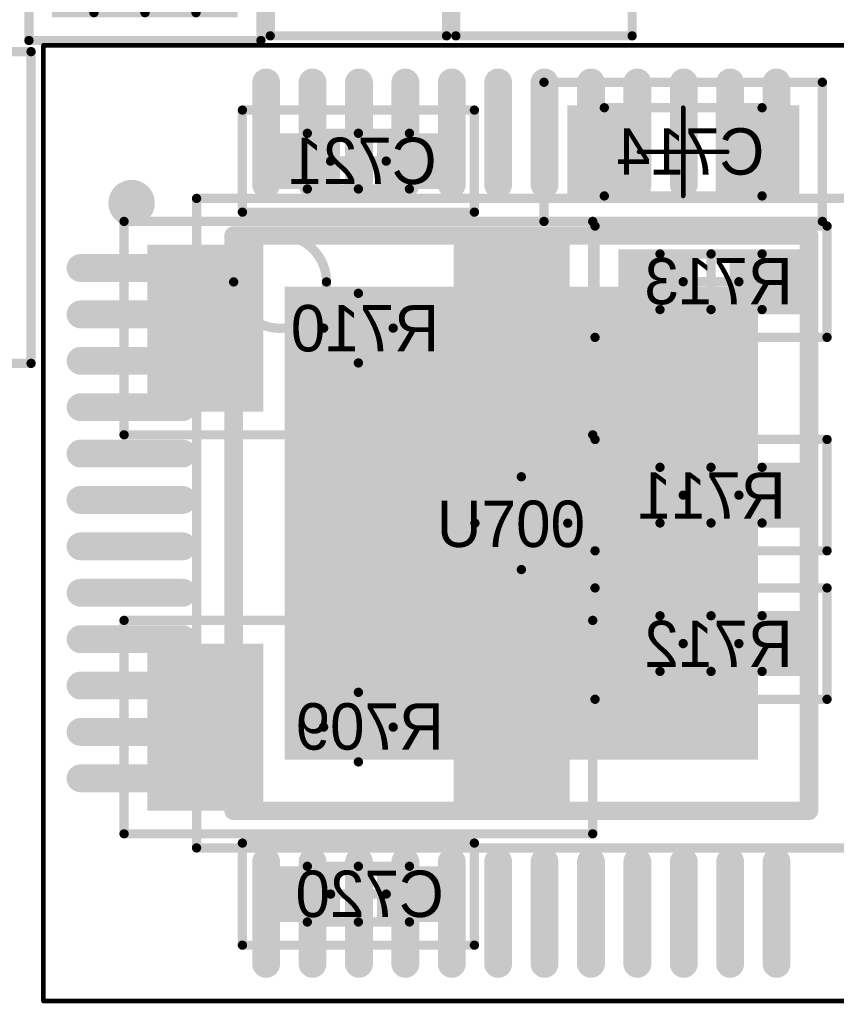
# Model space of a CAD drawing. Header units: millimetres. Extents: x 33.3 to 111.9, y 29.8 to 74.8.
# Drawn here: x 83.16 to 91.96, y 53.32 to 63.93 of the extents above; entities that cross this region are included whole.
import ezdxf

# ---------------------------------------------------------------- set-up
doc = ezdxf.new("R2010")
doc.units = ezdxf.units.MM
for name, color, linetype in [('BottomLayer', 5, 'Continuous'), ('BottomOverlay', 54, 'Continuous'), ('BottomPaste', 16, 'Continuous'), ('Mechanical13', 56, 'Continuous'), ('Mechanical14', 56, 'Continuous'), ('Mechanical15', 56, 'Continuous'), ('Mechanical16', 56, 'Continuous'), ('Mechanical17', 56, 'Continuous'), ('TopLayer', 1, 'Continuous'), ('TopOverlay', 2, 'Continuous'), ('TopPaste', 8, 'Continuous')]:
    doc.layers.add(name, color=color, linetype=linetype)

# ---------------------------------------------------------------- blocks, each defined once
blk = doc.blocks.new('2520_1')
at = {"layer": 'Mechanical13', "const_width": 0.1}
for points in [[(-1.3, -1.05), (-1.3, 1.05)], [(1.3, 1.05), (-1.3, 1.05)], [(1.3, -1.05), (1.3, 1.05)], [(1.3, -1.05), (-1.3, -1.05)]]:
    blk.add_lwpolyline(points, dxfattribs=at)
at = {"layer": 'Mechanical13'}
for points, const_width in [([(-1.325, 1.05, 1), (-1.275, 1.05, 1)], 0.05), ([(-1.325, 1.05, 1), (-1.275, 1.05, 1)], 0.05), ([(1.275, 1.05, 1), (1.325, 1.05, 1)], 0.05), ([(1.275, 1.05, 1), (1.325, 1.05, 1)], 0.05), ([(-0.9, -0.7, 1), (-1, -0.7, 1)], 0.3), ([(-1.075, -0.7, 1), (-0.925, -0.7, 1)], 0.15), ([(-0.975, -0.7, 1), (-0.825, -0.7, 1)], 0.15), ([(-1.325, -1.05, 1), (-1.275, -1.05, 1)], 0.05), ([(-1.325, -1.05, 1), (-1.275, -1.05, 1)], 0.05), ([(1.275, -1.05, 1), (1.325, -1.05, 1)], 0.05), ([(1.275, -1.05, 1), (1.325, -1.05, 1)], 0.05)]:
    blk.add_lwpolyline(points, format="xyb", close=True, dxfattribs=dict(at, const_width=const_width))
at = {"layer": 'Mechanical15', "const_width": 0.1}
for points in [[(1.68, 1.473), (-1.68, 1.473)], [(-1.68, -1.473), (-1.68, 1.473)], [(1.68, -1.473), (1.68, 1.473)], [(1.68, -1.473), (-1.68, -1.473)]]:
    blk.add_lwpolyline(points, dxfattribs=at)
at = {"layer": 'Mechanical15', "const_width": 0.05}
for points in [[(-1.705, 1.473, 1), (-1.655, 1.473, 1)], [(-1.705, 1.473, 1), (-1.655, 1.473, 1)], [(1.655, 1.473, 1), (1.705, 1.473, 1)], [(1.655, 1.473, 1), (1.705, 1.473, 1)], [(-1.705, -1.473, 1), (-1.655, -1.473, 1)], [(-1.705, -1.473, 1), (-1.655, -1.473, 1)], [(1.655, -1.473, 1), (1.705, -1.473, 1)], [(1.655, -1.473, 1), (1.705, -1.473, 1)]]:
    blk.add_lwpolyline(points, format="xyb", close=True, dxfattribs=at)
at = {"layer": 'Mechanical17', "const_width": 0.1}
for points in [[(0, -0.5), (0, 0.5)], [(0.5, 0), (-0.5, 0)]]:
    blk.add_lwpolyline(points, dxfattribs=at)
at = {"layer": 'Mechanical17', "const_width": 0.05}
for points in [[(-0.025, 0.5, 1), (0.025, 0.5, 1)], [(-0.525, 0, 1), (-0.475, 0, 1)], [(0.475, 0, 1), (0.525, 0, 1)], [(-0.025, -0.5, 1), (0.025, -0.5, 1)]]:
    blk.add_lwpolyline(points, format="xyb", close=True, dxfattribs=at)
at = {"layer": 'TopLayer'}
for points in [[(-1.425, 0.325), (-0.425, 0.325), (-1.425, 1.225), (-0.425, 1.225)], [(0.425, 0.325), (1.425, 0.325), (0.425, 1.225), (1.425, 1.225)], [(-1.425, -1.225), (-0.425, -1.225), (-1.425, -0.325), (-0.425, -0.325)], [(0.425, -1.225), (1.425, -1.225), (0.425, -0.325), (1.425, -0.325)]]:
    blk.add_solid(points, dxfattribs=at)
at = {"layer": 'TopOverlay', "const_width": 0.1}
for points in [[(-1.15, -1.05), (-1.15, -0.3)], [(-0.75, -0.3), (-1.15, -0.3)], [(-0.4, -0.625), (-0.75, -0.3)], [(-0.4, -1.05), (-0.4, -0.625)], [(-0.4, -1.05), (-1.15, -1.05)]]:
    blk.add_lwpolyline(points, dxfattribs=at)
at = {"layer": 'TopOverlay'}
for points, const_width in [([(-1.175, -0.3, 1), (-1.125, -0.3, 1)], 0.05), ([(-1.175, -0.3, 1), (-1.125, -0.3, 1)], 0.05), ([(-0.775, -0.3, 1), (-0.725, -0.3, 1)], 0.05), ([(-0.775, -0.3, 1), (-0.725, -0.3, 1)], 0.05), ([(-0.425, -0.625, 1), (-0.375, -0.625, 1)], 0.05), ([(-0.425, -0.625, 1), (-0.375, -0.625, 1)], 0.05), ([(-1.32, -1.22, 1), (-1.52, -1.22, 1)], 0.2), ([(-1.175, -1.05, 1), (-1.125, -1.05, 1)], 0.05), ([(-1.175, -1.05, 1), (-1.125, -1.05, 1)], 0.05), ([(-0.425, -1.05, 1), (-0.375, -1.05, 1)], 0.05), ([(-0.425, -1.05, 1), (-0.375, -1.05, 1)], 0.05), ([(-1.57, -1.22, 1), (-1.47, -1.22, 1)], 0.1), ([(-1.37, -1.22, 1), (-1.27, -1.22, 1)], 0.1)]:
    blk.add_lwpolyline(points, format="xyb", close=True, dxfattribs=dict(at, const_width=const_width))
at = {"layer": 'TopPaste'}
for points in [[(-1.425, 0.325), (-0.425, 0.325), (-1.425, 1.225), (-0.425, 1.225)], [(0.425, 0.325), (1.425, 0.325), (0.425, 1.225), (1.425, 1.225)], [(-1.425, -1.225), (-0.425, -1.225), (-1.425, -0.325), (-0.425, -0.325)], [(0.425, -1.225), (1.425, -1.225), (0.425, -0.325), (1.425, -0.325)]]:
    blk.add_solid(points, dxfattribs=at)
blk = doc.blocks.new('TSQFP50P900X900X120_HS_49N_8')
at = {"layer": 'Mechanical13', "const_width": 0.1}
for points in [[(-3.5, 3.5), (3.5, 3.5)], [(-3.5, -3.5), (-3.5, 3.5)], [(-3.5, -3.5), (3.5, -3.5)]]:
    blk.add_lwpolyline(points, dxfattribs=at)
at = {"layer": 'Mechanical13'}
for points, const_width in [([(-3.525, 3.5, 1), (-3.475, 3.5, 1)], 0.05), ([(-3.525, 3.5, 1), (-3.475, 3.5, 1)], 0.05), ([(-2.1, 2.6, 1), (-3.1, 2.6, 1)], 0.1), ([(-3.125, 2.6, 1), (-3.075, 2.6, 1)], 0.05), ([(-2.125, 2.6, 1), (-2.075, 2.6, 1)], 0.05), ([(-3.525, -3.5, 1), (-3.475, -3.5, 1)], 0.05), ([(-3.525, -3.5, 1), (-3.475, -3.5, 1)], 0.05)]:
    blk.add_lwpolyline(points, format="xyb", close=True, dxfattribs=dict(at, const_width=const_width))
at = {"layer": 'Mechanical15'}
for points, const_width in [([(-5.15, 5.15), (5.15, 5.15)], 0.05), ([(-5.15, -5.15), (-5.15, 5.15)], 0.05), ([(0, -0.5), (0, 0.5)], 0.1), ([(-0.5, 0), (0.5, 0)], 0.1), ([(-5.15, -5.15), (5.15, -5.15)], 0.05)]:
    blk.add_lwpolyline(points, dxfattribs=dict(at, const_width=const_width))
for points, const_width in [([(-5.162, 5.15, 1), (-5.138, 5.15, 1)], 0.025), ([(-5.162, 5.15, 1), (-5.138, 5.15, 1)], 0.025), ([(-0.025, 0.5, 1), (0.025, 0.5, 1)], 0.05), ([(-0.525, 0, 1), (-0.475, 0, 1)], 0.05), ([(0.475, 0, 1), (0.525, 0, 1)], 0.05), ([(-0.025, -0.5, 1), (0.025, -0.5, 1)], 0.05), ([(-5.162, -5.15, 1), (-5.138, -5.15, 1)], 0.025), ([(-5.162, -5.15, 1), (-5.138, -5.15, 1)], 0.025)]:
    blk.add_lwpolyline(points, format="xyb", close=True, dxfattribs=dict(at, const_width=const_width))
at = {"layer": 'TopLayer', "const_width": 0.3}
for points in [[(-2.75, 4.75), (-2.75, 3.65)], [(-2.25, 4.75), (-2.25, 3.65)], [(-1.75, 4.75), (-1.75, 3.65)], [(-1.25, 4.75), (-1.25, 3.65)], [(-0.75, 4.75), (-0.75, 3.65)], [(-0.25, 4.75), (-0.25, 3.65)], [(0.25, 4.75), (0.25, 3.65)], [(0.75, 4.75), (0.75, 3.65)], [(1.25, 4.75), (1.25, 3.65)], [(1.75, 4.75), (1.75, 3.65)], [(2.25, 4.75), (2.25, 3.65)], [(2.75, 4.75), (2.75, 3.65)], [(-4.75, 2.75), (-3.65, 2.75)], [(-4.75, 2.25), (-3.65, 2.25)], [(-4.75, 1.75), (-3.65, 1.75)], [(-4.75, 1.25), (-3.65, 1.25)], [(-4.75, 0.75), (-3.65, 0.75)], [(-4.75, 0.25), (-3.65, 0.25)], [(-4.75, -0.25), (-3.65, -0.25)], [(-4.75, -0.75), (-3.65, -0.75)], [(-4.75, -1.25), (-3.65, -1.25)], [(-4.75, -1.75), (-3.65, -1.75)], [(-4.75, -2.25), (-3.65, -2.25)], [(-4.75, -2.75), (-3.65, -2.75)], [(-2.75, -3.65), (-2.75, -4.75)], [(-2.25, -3.65), (-2.25, -4.75)], [(-1.75, -3.65), (-1.75, -4.75)], [(-1.25, -3.65), (-1.25, -4.75)], [(-0.75, -3.65), (-0.75, -4.75)], [(-0.25, -3.65), (-0.25, -4.75)], [(0.25, -3.65), (0.25, -4.75)], [(0.75, -3.65), (0.75, -4.75)], [(1.25, -3.65), (1.25, -4.75)], [(1.75, -3.65), (1.75, -4.75)], [(2.25, -3.65), (2.25, -4.75)], [(2.75, -3.65), (2.75, -4.75)]]:
    blk.add_lwpolyline(points, dxfattribs=at)
at = {"layer": 'TopLayer', "const_width": 0.15}
for points in [[(-2.825, 4.75, 1), (-2.675, 4.75, 1)], [(-2.325, 4.75, 1), (-2.175, 4.75, 1)], [(-1.825, 4.75, 1), (-1.675, 4.75, 1)], [(-1.325, 4.75, 1), (-1.175, 4.75, 1)], [(-0.825, 4.75, 1), (-0.675, 4.75, 1)], [(-0.325, 4.75, 1), (-0.175, 4.75, 1)], [(0.175, 4.75, 1), (0.325, 4.75, 1)], [(0.675, 4.75, 1), (0.825, 4.75, 1)], [(1.175, 4.75, 1), (1.325, 4.75, 1)], [(1.675, 4.75, 1), (1.825, 4.75, 1)], [(2.175, 4.75, 1), (2.325, 4.75, 1)], [(2.675, 4.75, 1), (2.825, 4.75, 1)], [(-2.825, 3.65, 1), (-2.675, 3.65, 1)], [(-2.325, 3.65, 1), (-2.175, 3.65, 1)], [(-1.825, 3.65, 1), (-1.675, 3.65, 1)], [(-1.325, 3.65, 1), (-1.175, 3.65, 1)], [(-0.825, 3.65, 1), (-0.675, 3.65, 1)], [(-0.325, 3.65, 1), (-0.175, 3.65, 1)], [(0.175, 3.65, 1), (0.325, 3.65, 1)], [(0.675, 3.65, 1), (0.825, 3.65, 1)], [(1.175, 3.65, 1), (1.325, 3.65, 1)], [(1.675, 3.65, 1), (1.825, 3.65, 1)], [(2.175, 3.65, 1), (2.325, 3.65, 1)], [(2.675, 3.65, 1), (2.825, 3.65, 1)], [(-4.825, 2.75, 1), (-4.675, 2.75, 1)], [(-3.725, 2.75, 1), (-3.575, 2.75, 1)], [(-4.825, 2.25, 1), (-4.675, 2.25, 1)], [(-3.725, 2.25, 1), (-3.575, 2.25, 1)], [(-4.825, 1.75, 1), (-4.675, 1.75, 1)], [(-3.725, 1.75, 1), (-3.575, 1.75, 1)], [(-4.825, 1.25, 1), (-4.675, 1.25, 1)], [(-3.725, 1.25, 1), (-3.575, 1.25, 1)], [(-4.825, 0.75, 1), (-4.675, 0.75, 1)], [(-3.725, 0.75, 1), (-3.575, 0.75, 1)], [(-4.825, 0.25, 1), (-4.675, 0.25, 1)], [(-3.725, 0.25, 1), (-3.575, 0.25, 1)], [(-4.825, -0.25, 1), (-4.675, -0.25, 1)], [(-3.725, -0.25, 1), (-3.575, -0.25, 1)], [(-4.825, -0.75, 1), (-4.675, -0.75, 1)], [(-3.725, -0.75, 1), (-3.575, -0.75, 1)], [(-4.825, -1.25, 1), (-4.675, -1.25, 1)], [(-3.725, -1.25, 1), (-3.575, -1.25, 1)], [(-4.825, -1.75, 1), (-4.675, -1.75, 1)], [(-3.725, -1.75, 1), (-3.575, -1.75, 1)], [(-4.825, -2.25, 1), (-4.675, -2.25, 1)], [(-3.725, -2.25, 1), (-3.575, -2.25, 1)], [(-4.825, -2.75, 1), (-4.675, -2.75, 1)], [(-3.725, -2.75, 1), (-3.575, -2.75, 1)], [(-2.825, -3.65, 1), (-2.675, -3.65, 1)], [(-2.325, -3.65, 1), (-2.175, -3.65, 1)], [(-1.825, -3.65, 1), (-1.675, -3.65, 1)], [(-1.325, -3.65, 1), (-1.175, -3.65, 1)], [(-0.825, -3.65, 1), (-0.675, -3.65, 1)], [(-0.325, -3.65, 1), (-0.175, -3.65, 1)], [(0.175, -3.65, 1), (0.325, -3.65, 1)], [(0.675, -3.65, 1), (0.825, -3.65, 1)], [(1.175, -3.65, 1), (1.325, -3.65, 1)], [(1.675, -3.65, 1), (1.825, -3.65, 1)], [(2.175, -3.65, 1), (2.325, -3.65, 1)], [(2.675, -3.65, 1), (2.825, -3.65, 1)], [(-2.825, -4.75, 1), (-2.675, -4.75, 1)], [(-2.325, -4.75, 1), (-2.175, -4.75, 1)], [(-1.825, -4.75, 1), (-1.675, -4.75, 1)], [(-1.325, -4.75, 1), (-1.175, -4.75, 1)], [(-0.825, -4.75, 1), (-0.675, -4.75, 1)], [(-0.325, -4.75, 1), (-0.175, -4.75, 1)], [(0.175, -4.75, 1), (0.325, -4.75, 1)], [(0.675, -4.75, 1), (0.825, -4.75, 1)], [(1.175, -4.75, 1), (1.325, -4.75, 1)], [(1.675, -4.75, 1), (1.825, -4.75, 1)], [(2.175, -4.75, 1), (2.325, -4.75, 1)], [(2.675, -4.75, 1), (2.825, -4.75, 1)]]:
    blk.add_lwpolyline(points, format="xyb", close=True, dxfattribs=at)
at = {"layer": 'TopLayer'}
blk.add_solid([(-2.55, -2.55), (2.55, -2.55), (-2.55, 2.55), (2.55, 2.55)], dxfattribs=at)
at = {"layer": 'TopOverlay'}
for points, const_width in [([(-4.075, 3.45, 1), (-4.325, 3.45, 1)], 0.25), ([(-4.387, 3.45, 1), (-4.263, 3.45, 1)], 0.125), ([(-4.137, 3.45, 1), (-4.012, 3.45, 1)], 0.125), ([(-3.15, 3.1, 1), (-3.05, 3.1, 1)], 0.1), ([(-3.15, 3.1, 1), (-3.05, 3.1, 1)], 0.1), ([(3.05, 3.1, 1), (3.15, 3.1, 1)], 0.1), ([(3.05, 3.1, 1), (3.15, 3.1, 1)], 0.1), ([(-3.15, -3.1, 1), (-3.05, -3.1, 1)], 0.1), ([(-3.15, -3.1, 1), (-3.05, -3.1, 1)], 0.1), ([(3.05, -3.1, 1), (3.15, -3.1, 1)], 0.1), ([(3.05, -3.1, 1), (3.15, -3.1, 1)], 0.1)]:
    blk.add_lwpolyline(points, format="xyb", close=True, dxfattribs=dict(at, const_width=const_width))
at = {"layer": 'TopOverlay', "const_width": 0.2}
for points in [[(-3.1, 3.1), (3.1, 3.1)], [(-3.1, -3.1), (-3.1, 3.1)], [(3.1, -3.1), (3.1, 3.1)], [(-3.1, -3.1), (3.1, -3.1)]]:
    blk.add_lwpolyline(points, dxfattribs=at)
at = {"layer": 'TopPaste', "const_width": 0.3}
for points in [[(-2.75, 4.75), (-2.75, 3.65)], [(-2.25, 4.75), (-2.25, 3.65)], [(-1.75, 4.75), (-1.75, 3.65)], [(-1.25, 4.75), (-1.25, 3.65)], [(-0.75, 4.75), (-0.75, 3.65)], [(-0.25, 4.75), (-0.25, 3.65)], [(0.25, 4.75), (0.25, 3.65)], [(0.75, 4.75), (0.75, 3.65)], [(1.25, 4.75), (1.25, 3.65)], [(1.75, 4.75), (1.75, 3.65)], [(2.25, 4.75), (2.25, 3.65)], [(2.75, 4.75), (2.75, 3.65)], [(-4.75, 2.75), (-3.65, 2.75)], [(-4.75, 2.25), (-3.65, 2.25)], [(-4.75, 1.75), (-3.65, 1.75)], [(-4.75, 1.25), (-3.65, 1.25)], [(-4.75, 0.75), (-3.65, 0.75)], [(-4.75, 0.25), (-3.65, 0.25)], [(-4.75, -0.25), (-3.65, -0.25)], [(-4.75, -0.75), (-3.65, -0.75)], [(-4.75, -1.25), (-3.65, -1.25)], [(-4.75, -1.75), (-3.65, -1.75)], [(-4.75, -2.25), (-3.65, -2.25)], [(-4.75, -2.75), (-3.65, -2.75)], [(-2.75, -3.65), (-2.75, -4.75)], [(-2.25, -3.65), (-2.25, -4.75)], [(-1.75, -3.65), (-1.75, -4.75)], [(-1.25, -3.65), (-1.25, -4.75)], [(-0.75, -3.65), (-0.75, -4.75)], [(-0.25, -3.65), (-0.25, -4.75)], [(0.25, -3.65), (0.25, -4.75)], [(0.75, -3.65), (0.75, -4.75)], [(1.25, -3.65), (1.25, -4.75)], [(1.75, -3.65), (1.75, -4.75)], [(2.25, -3.65), (2.25, -4.75)], [(2.75, -3.65), (2.75, -4.75)]]:
    blk.add_lwpolyline(points, dxfattribs=at)
at = {"layer": 'TopPaste', "const_width": 0.15}
for points in [[(-2.825, 4.75, 1), (-2.675, 4.75, 1)], [(-2.325, 4.75, 1), (-2.175, 4.75, 1)], [(-1.825, 4.75, 1), (-1.675, 4.75, 1)], [(-1.325, 4.75, 1), (-1.175, 4.75, 1)], [(-0.825, 4.75, 1), (-0.675, 4.75, 1)], [(-0.325, 4.75, 1), (-0.175, 4.75, 1)], [(0.175, 4.75, 1), (0.325, 4.75, 1)], [(0.675, 4.75, 1), (0.825, 4.75, 1)], [(1.175, 4.75, 1), (1.325, 4.75, 1)], [(1.675, 4.75, 1), (1.825, 4.75, 1)], [(2.175, 4.75, 1), (2.325, 4.75, 1)], [(2.675, 4.75, 1), (2.825, 4.75, 1)], [(-2.825, 3.65, 1), (-2.675, 3.65, 1)], [(-2.325, 3.65, 1), (-2.175, 3.65, 1)], [(-1.825, 3.65, 1), (-1.675, 3.65, 1)], [(-1.325, 3.65, 1), (-1.175, 3.65, 1)], [(-0.825, 3.65, 1), (-0.675, 3.65, 1)], [(-0.325, 3.65, 1), (-0.175, 3.65, 1)], [(0.175, 3.65, 1), (0.325, 3.65, 1)], [(0.675, 3.65, 1), (0.825, 3.65, 1)], [(1.175, 3.65, 1), (1.325, 3.65, 1)], [(1.675, 3.65, 1), (1.825, 3.65, 1)], [(2.175, 3.65, 1), (2.325, 3.65, 1)], [(2.675, 3.65, 1), (2.825, 3.65, 1)], [(-4.825, 2.75, 1), (-4.675, 2.75, 1)], [(-3.725, 2.75, 1), (-3.575, 2.75, 1)], [(-4.825, 2.25, 1), (-4.675, 2.25, 1)], [(-3.725, 2.25, 1), (-3.575, 2.25, 1)], [(-4.825, 1.75, 1), (-4.675, 1.75, 1)], [(-3.725, 1.75, 1), (-3.575, 1.75, 1)], [(-4.825, 1.25, 1), (-4.675, 1.25, 1)], [(-3.725, 1.25, 1), (-3.575, 1.25, 1)], [(-4.825, 0.75, 1), (-4.675, 0.75, 1)], [(-3.725, 0.75, 1), (-3.575, 0.75, 1)], [(-4.825, 0.25, 1), (-4.675, 0.25, 1)], [(-3.725, 0.25, 1), (-3.575, 0.25, 1)], [(-4.825, -0.25, 1), (-4.675, -0.25, 1)], [(-3.725, -0.25, 1), (-3.575, -0.25, 1)], [(-4.825, -0.75, 1), (-4.675, -0.75, 1)], [(-3.725, -0.75, 1), (-3.575, -0.75, 1)], [(-4.825, -1.25, 1), (-4.675, -1.25, 1)], [(-3.725, -1.25, 1), (-3.575, -1.25, 1)], [(-4.825, -1.75, 1), (-4.675, -1.75, 1)], [(-3.725, -1.75, 1), (-3.575, -1.75, 1)], [(-4.825, -2.25, 1), (-4.675, -2.25, 1)], [(-3.725, -2.25, 1), (-3.575, -2.25, 1)], [(-4.825, -2.75, 1), (-4.675, -2.75, 1)], [(-3.725, -2.75, 1), (-3.575, -2.75, 1)], [(-2.825, -3.65, 1), (-2.675, -3.65, 1)], [(-2.325, -3.65, 1), (-2.175, -3.65, 1)], [(-1.825, -3.65, 1), (-1.675, -3.65, 1)], [(-1.325, -3.65, 1), (-1.175, -3.65, 1)], [(-0.825, -3.65, 1), (-0.675, -3.65, 1)], [(-0.325, -3.65, 1), (-0.175, -3.65, 1)], [(0.175, -3.65, 1), (0.325, -3.65, 1)], [(0.675, -3.65, 1), (0.825, -3.65, 1)], [(1.175, -3.65, 1), (1.325, -3.65, 1)], [(1.675, -3.65, 1), (1.825, -3.65, 1)], [(2.175, -3.65, 1), (2.325, -3.65, 1)], [(2.675, -3.65, 1), (2.825, -3.65, 1)], [(-2.825, -4.75, 1), (-2.675, -4.75, 1)], [(-2.325, -4.75, 1), (-2.175, -4.75, 1)], [(-1.825, -4.75, 1), (-1.675, -4.75, 1)], [(-1.325, -4.75, 1), (-1.175, -4.75, 1)], [(-0.825, -4.75, 1), (-0.675, -4.75, 1)], [(-0.325, -4.75, 1), (-0.175, -4.75, 1)], [(0.175, -4.75, 1), (0.325, -4.75, 1)], [(0.675, -4.75, 1), (0.825, -4.75, 1)], [(1.175, -4.75, 1), (1.325, -4.75, 1)], [(1.675, -4.75, 1), (1.825, -4.75, 1)], [(2.175, -4.75, 1), (2.325, -4.75, 1)], [(2.675, -4.75, 1), (2.825, -4.75, 1)]]:
    blk.add_lwpolyline(points, format="xyb", close=True, dxfattribs=at)
at = {"layer": 'TopPaste'}
blk.add_solid([(-2.55, -2.55), (2.55, -2.55), (-2.55, 2.55), (2.55, 2.55)], dxfattribs=at)
blk = doc.blocks.new('RESC0402_1005__N_B_53')
at = {"layer": 'BottomLayer'}
for points in [[(-1, 0.35), (-1, -0.35), (-0.2, 0.35), (-0.2, -0.35)], [(0.2, 0.35), (0.2, -0.35), (1, 0.35), (1, -0.35)]]:
    blk.add_solid(points, dxfattribs=at)
at = {"layer": 'BottomPaste'}
for points in [[(-1, 0.35), (-1, -0.35), (-0.2, 0.35), (-0.2, -0.35)], [(0.2, 0.35), (0.2, -0.35), (1, 0.35), (1, -0.35)]]:
    blk.add_solid(points, dxfattribs=at)
at = {"layer": 'Mechanical14', "const_width": 0.1}
for points in [[(-0.55, 0.3), (0.55, 0.3)], [(-0.55, -0.3), (-0.55, 0.3)], [(0.55, -0.3), (0.55, 0.3)], [(-0.55, -0.3), (0.55, -0.3)]]:
    blk.add_lwpolyline(points, dxfattribs=at)
at = {"layer": 'Mechanical14', "const_width": 0.05}
for points in [[(-0.575, 0.3, 1), (-0.525, 0.3, 1)], [(-0.575, 0.3, 1), (-0.525, 0.3, 1)], [(0.525, 0.3, 1), (0.575, 0.3, 1)], [(0.525, 0.3, 1), (0.575, 0.3, 1)], [(-0.575, -0.3, 1), (-0.525, -0.3, 1)], [(-0.575, -0.3, 1), (-0.525, -0.3, 1)], [(0.525, -0.3, 1), (0.575, -0.3, 1)], [(0.525, -0.3, 1), (0.575, -0.3, 1)]]:
    blk.add_lwpolyline(points, format="xyb", close=True, dxfattribs=at)
at = {"layer": 'Mechanical16', "const_width": 0.1}
for points in [[(-1.25, 0.6), (1.25, 0.6)], [(-1.25, -0.6), (-1.25, 0.6)], [(1.25, -0.6), (1.25, 0.6)], [(-1.25, -0.6), (1.25, -0.6)]]:
    blk.add_lwpolyline(points, dxfattribs=at)
at = {"layer": 'Mechanical16', "const_width": 0.05}
for points in [[(-1.275, 0.6, 1), (-1.225, 0.6, 1)], [(-1.275, 0.6, 1), (-1.225, 0.6, 1)], [(1.225, 0.6, 1), (1.275, 0.6, 1)], [(1.225, 0.6, 1), (1.275, 0.6, 1)], [(-1.275, -0.6, 1), (-1.225, -0.6, 1)], [(-1.275, -0.6, 1), (-1.225, -0.6, 1)], [(1.225, -0.6, 1), (1.275, -0.6, 1)], [(1.225, -0.6, 1), (1.275, -0.6, 1)]]:
    blk.add_lwpolyline(points, format="xyb", close=True, dxfattribs=at)
at = {"layer": 'Mechanical17', "const_width": 0.1}
for points in [[(0, -0.3), (0, 0.3)], [(-0.3, 0), (0.3, 0)]]:
    blk.add_lwpolyline(points, dxfattribs=at)
at = {"layer": 'Mechanical17', "const_width": 0.05}
for points in [[(-0.025, 0.3, 1), (0.025, 0.3, 1)], [(-0.325, 0, 1), (-0.275, 0, 1)], [(0.275, 0, 1), (0.325, 0, 1)], [(-0.025, -0.3, 1), (0.025, -0.3, 1)]]:
    blk.add_lwpolyline(points, format="xyb", close=True, dxfattribs=at)
blk = doc.blocks.new('RESC0402_1005__N_B_54')
at = {"layer": 'BottomLayer'}
for points in [[(-1, 0.35), (-1, -0.35), (-0.2, 0.35), (-0.2, -0.35)], [(0.2, 0.35), (0.2, -0.35), (1, 0.35), (1, -0.35)]]:
    blk.add_solid(points, dxfattribs=at)
at = {"layer": 'BottomPaste'}
for points in [[(-1, 0.35), (-1, -0.35), (-0.2, 0.35), (-0.2, -0.35)], [(0.2, 0.35), (0.2, -0.35), (1, 0.35), (1, -0.35)]]:
    blk.add_solid(points, dxfattribs=at)
at = {"layer": 'Mechanical14', "const_width": 0.1}
for points in [[(0.55, 0.3), (-0.55, 0.3)], [(-0.55, 0.3), (-0.55, -0.3)], [(0.55, 0.3), (0.55, -0.3)], [(0.55, -0.3), (-0.55, -0.3)]]:
    blk.add_lwpolyline(points, dxfattribs=at)
at = {"layer": 'Mechanical14', "const_width": 0.05}
for points in [[(-0.575, 0.3, 1), (-0.525, 0.3, 1)], [(-0.575, 0.3, 1), (-0.525, 0.3, 1)], [(0.525, 0.3, 1), (0.575, 0.3, 1)], [(0.525, 0.3, 1), (0.575, 0.3, 1)], [(-0.575, -0.3, 1), (-0.525, -0.3, 1)], [(-0.575, -0.3, 1), (-0.525, -0.3, 1)], [(0.525, -0.3, 1), (0.575, -0.3, 1)], [(0.525, -0.3, 1), (0.575, -0.3, 1)]]:
    blk.add_lwpolyline(points, format="xyb", close=True, dxfattribs=at)
at = {"layer": 'Mechanical16', "const_width": 0.1}
for points in [[(1.25, 0.6), (-1.25, 0.6)], [(-1.25, 0.6), (-1.25, -0.6)], [(1.25, 0.6), (1.25, -0.6)], [(1.25, -0.6), (-1.25, -0.6)]]:
    blk.add_lwpolyline(points, dxfattribs=at)
at = {"layer": 'Mechanical16', "const_width": 0.05}
for points in [[(-1.275, 0.6, 1), (-1.225, 0.6, 1)], [(-1.275, 0.6, 1), (-1.225, 0.6, 1)], [(1.225, 0.6, 1), (1.275, 0.6, 1)], [(1.225, 0.6, 1), (1.275, 0.6, 1)], [(-1.275, -0.6, 1), (-1.225, -0.6, 1)], [(-1.275, -0.6, 1), (-1.225, -0.6, 1)], [(1.225, -0.6, 1), (1.275, -0.6, 1)], [(1.225, -0.6, 1), (1.275, -0.6, 1)]]:
    blk.add_lwpolyline(points, format="xyb", close=True, dxfattribs=at)
at = {"layer": 'Mechanical17', "const_width": 0.1}
for points in [[(0, 0.3), (0, -0.3)], [(0.3, 0), (-0.3, 0)]]:
    blk.add_lwpolyline(points, dxfattribs=at)
at = {"layer": 'Mechanical17', "const_width": 0.05}
for points in [[(-0.025, 0.3, 1), (0.025, 0.3, 1)], [(-0.325, 0, 1), (-0.275, 0, 1)], [(0.275, 0, 1), (0.325, 0, 1)], [(-0.025, -0.3, 1), (0.025, -0.3, 1)]]:
    blk.add_lwpolyline(points, format="xyb", close=True, dxfattribs=at)
blk = doc.blocks.new('RESC0402_1005__N_B_55')
at = {"layer": 'BottomLayer'}
for points in [[(-1, 0.35), (-1, -0.35), (-0.2, 0.35), (-0.2, -0.35)], [(0.2, 0.35), (0.2, -0.35), (1, 0.35), (1, -0.35)]]:
    blk.add_solid(points, dxfattribs=at)
at = {"layer": 'BottomPaste'}
for points in [[(-1, 0.35), (-1, -0.35), (-0.2, 0.35), (-0.2, -0.35)], [(0.2, 0.35), (0.2, -0.35), (1, 0.35), (1, -0.35)]]:
    blk.add_solid(points, dxfattribs=at)
at = {"layer": 'Mechanical14', "const_width": 0.1}
for points in [[(-0.55, 0.3), (0.55, 0.3)], [(-0.55, -0.3), (-0.55, 0.3)], [(0.55, -0.3), (0.55, 0.3)], [(-0.55, -0.3), (0.55, -0.3)]]:
    blk.add_lwpolyline(points, dxfattribs=at)
at = {"layer": 'Mechanical14', "const_width": 0.05}
for points in [[(-0.575, 0.3, 1), (-0.525, 0.3, 1)], [(-0.575, 0.3, 1), (-0.525, 0.3, 1)], [(0.525, 0.3, 1), (0.575, 0.3, 1)], [(0.525, 0.3, 1), (0.575, 0.3, 1)], [(-0.575, -0.3, 1), (-0.525, -0.3, 1)], [(-0.575, -0.3, 1), (-0.525, -0.3, 1)], [(0.525, -0.3, 1), (0.575, -0.3, 1)], [(0.525, -0.3, 1), (0.575, -0.3, 1)]]:
    blk.add_lwpolyline(points, format="xyb", close=True, dxfattribs=at)
at = {"layer": 'Mechanical16', "const_width": 0.1}
for points in [[(-1.25, 0.6), (1.25, 0.6)], [(-1.25, -0.6), (-1.25, 0.6)], [(1.25, -0.6), (1.25, 0.6)], [(-1.25, -0.6), (1.25, -0.6)]]:
    blk.add_lwpolyline(points, dxfattribs=at)
at = {"layer": 'Mechanical16', "const_width": 0.05}
for points in [[(-1.275, 0.6, 1), (-1.225, 0.6, 1)], [(-1.275, 0.6, 1), (-1.225, 0.6, 1)], [(1.225, 0.6, 1), (1.275, 0.6, 1)], [(1.225, 0.6, 1), (1.275, 0.6, 1)], [(-1.275, -0.6, 1), (-1.225, -0.6, 1)], [(-1.275, -0.6, 1), (-1.225, -0.6, 1)], [(1.225, -0.6, 1), (1.275, -0.6, 1)], [(1.225, -0.6, 1), (1.275, -0.6, 1)]]:
    blk.add_lwpolyline(points, format="xyb", close=True, dxfattribs=at)
at = {"layer": 'Mechanical17', "const_width": 0.1}
for points in [[(0, -0.3), (0, 0.3)], [(-0.3, 0), (0.3, 0)]]:
    blk.add_lwpolyline(points, dxfattribs=at)
at = {"layer": 'Mechanical17', "const_width": 0.05}
for points in [[(-0.025, 0.3, 1), (0.025, 0.3, 1)], [(-0.325, 0, 1), (-0.275, 0, 1)], [(0.275, 0, 1), (0.325, 0, 1)], [(-0.025, -0.3, 1), (0.025, -0.3, 1)]]:
    blk.add_lwpolyline(points, format="xyb", close=True, dxfattribs=at)
blk = doc.blocks.new('RESC1206_3216__N_B_56')
at = {"layer": 'BottomLayer'}
for points in [[(-2.275, -0.9), (-1.025, -0.9), (-2.275, 0.9), (-1.025, 0.9)], [(1.025, -0.9), (2.275, -0.9), (1.025, 0.9), (2.275, 0.9)]]:
    blk.add_solid(points, dxfattribs=at)
at = {"layer": 'BottomPaste'}
for points in [[(-2.275, -0.9), (-1.025, -0.9), (-2.275, 0.9), (-1.025, 0.9)], [(1.025, -0.9), (2.275, -0.9), (1.025, 0.9), (2.275, 0.9)]]:
    blk.add_solid(points, dxfattribs=at)
at = {"layer": 'Mechanical16', "const_width": 0.1}
for points in [[(-2.525, -1.15), (-2.525, 1.15)], [(-2.525, 1.15), (2.525, 1.15)], [(2.525, -1.15), (2.525, 1.15)], [(-2.525, -1.15), (2.525, -1.15)]]:
    blk.add_lwpolyline(points, dxfattribs=at)
at = {"layer": 'Mechanical16', "const_width": 0.05}
for points in [[(-2.55, 1.15, 1), (-2.5, 1.15, 1)], [(-2.55, 1.15, 1), (-2.5, 1.15, 1)], [(2.5, 1.15, 1), (2.55, 1.15, 1)], [(2.5, 1.15, 1), (2.55, 1.15, 1)], [(-2.55, -1.15, 1), (-2.5, -1.15, 1)], [(-2.55, -1.15, 1), (-2.5, -1.15, 1)], [(2.5, -1.15, 1), (2.55, -1.15, 1)], [(2.5, -1.15, 1), (2.55, -1.15, 1)]]:
    blk.add_lwpolyline(points, format="xyb", close=True, dxfattribs=at)
at = {"layer": 'Mechanical17', "const_width": 0.1}
for points in [[(0, -0.375), (0, 0.375)], [(-0.375, 0), (0.375, 0)]]:
    blk.add_lwpolyline(points, dxfattribs=at)
at = {"layer": 'Mechanical17', "const_width": 0.05}
for points in [[(-0.025, 0.375, 1), (0.025, 0.375, 1)], [(-0.4, 0, 1), (-0.35, 0, 1)], [(0.35, 0, 1), (0.4, 0, 1)], [(-0.025, -0.375, 1), (0.025, -0.375, 1)]]:
    blk.add_lwpolyline(points, format="xyb", close=True, dxfattribs=at)
blk = doc.blocks.new('RESC1206_3216__N_B_57')
at = {"layer": 'BottomLayer'}
for points in [[(-2.275, -0.9), (-1.025, -0.9), (-2.275, 0.9), (-1.025, 0.9)], [(1.025, -0.9), (2.275, -0.9), (1.025, 0.9), (2.275, 0.9)]]:
    blk.add_solid(points, dxfattribs=at)
at = {"layer": 'BottomPaste'}
for points in [[(-2.275, -0.9), (-1.025, -0.9), (-2.275, 0.9), (-1.025, 0.9)], [(1.025, -0.9), (2.275, -0.9), (1.025, 0.9), (2.275, 0.9)]]:
    blk.add_solid(points, dxfattribs=at)
at = {"layer": 'Mechanical16', "const_width": 0.1}
for points in [[(-2.525, -1.15), (-2.525, 1.15)], [(-2.525, 1.15), (2.525, 1.15)], [(2.525, -1.15), (2.525, 1.15)], [(-2.525, -1.15), (2.525, -1.15)]]:
    blk.add_lwpolyline(points, dxfattribs=at)
at = {"layer": 'Mechanical16', "const_width": 0.05}
for points in [[(-2.55, 1.15, 1), (-2.5, 1.15, 1)], [(-2.55, 1.15, 1), (-2.5, 1.15, 1)], [(2.5, 1.15, 1), (2.55, 1.15, 1)], [(2.5, 1.15, 1), (2.55, 1.15, 1)], [(-2.55, -1.15, 1), (-2.5, -1.15, 1)], [(-2.55, -1.15, 1), (-2.5, -1.15, 1)], [(2.5, -1.15, 1), (2.55, -1.15, 1)], [(2.5, -1.15, 1), (2.55, -1.15, 1)]]:
    blk.add_lwpolyline(points, format="xyb", close=True, dxfattribs=at)
at = {"layer": 'Mechanical17', "const_width": 0.1}
for points in [[(0, -0.375), (0, 0.375)], [(-0.375, 0), (0.375, 0)]]:
    blk.add_lwpolyline(points, dxfattribs=at)
at = {"layer": 'Mechanical17', "const_width": 0.05}
for points in [[(-0.025, 0.375, 1), (0.025, 0.375, 1)], [(-0.4, 0, 1), (-0.35, 0, 1)], [(0.35, 0, 1), (0.4, 0, 1)], [(-0.025, -0.375, 1), (0.025, -0.375, 1)]]:
    blk.add_lwpolyline(points, format="xyb", close=True, dxfattribs=at)
blk = doc.blocks.new('RESC0402_1005__N_61')
at = {"layer": 'Mechanical13', "const_width": 0.1}
for points in [[(-0.55, 0.3), (0.55, 0.3)], [(-0.55, -0.3), (-0.55, 0.3)], [(0.55, -0.3), (0.55, 0.3)], [(-0.55, -0.3), (0.55, -0.3)]]:
    blk.add_lwpolyline(points, dxfattribs=at)
at = {"layer": 'Mechanical13', "const_width": 0.05}
for points in [[(-0.575, 0.3, 1), (-0.525, 0.3, 1)], [(-0.575, 0.3, 1), (-0.525, 0.3, 1)], [(0.525, 0.3, 1), (0.575, 0.3, 1)], [(0.525, 0.3, 1), (0.575, 0.3, 1)], [(-0.575, -0.3, 1), (-0.525, -0.3, 1)], [(-0.575, -0.3, 1), (-0.525, -0.3, 1)], [(0.525, -0.3, 1), (0.575, -0.3, 1)], [(0.525, -0.3, 1), (0.575, -0.3, 1)]]:
    blk.add_lwpolyline(points, format="xyb", close=True, dxfattribs=at)
at = {"layer": 'Mechanical15', "const_width": 0.1}
for points in [[(-1.25, 0.6), (1.25, 0.6)], [(-1.25, -0.6), (-1.25, 0.6)], [(1.25, -0.6), (1.25, 0.6)], [(-1.25, -0.6), (1.25, -0.6)]]:
    blk.add_lwpolyline(points, dxfattribs=at)
at = {"layer": 'Mechanical15', "const_width": 0.05}
for points in [[(-1.275, 0.6, 1), (-1.225, 0.6, 1)], [(-1.275, 0.6, 1), (-1.225, 0.6, 1)], [(1.225, 0.6, 1), (1.275, 0.6, 1)], [(1.225, 0.6, 1), (1.275, 0.6, 1)], [(-1.275, -0.6, 1), (-1.225, -0.6, 1)], [(-1.275, -0.6, 1), (-1.225, -0.6, 1)], [(1.225, -0.6, 1), (1.275, -0.6, 1)], [(1.225, -0.6, 1), (1.275, -0.6, 1)]]:
    blk.add_lwpolyline(points, format="xyb", close=True, dxfattribs=at)
at = {"layer": 'Mechanical17', "const_width": 0.1}
for points in [[(0, -0.3), (0, 0.3)], [(-0.3, 0), (0.3, 0)]]:
    blk.add_lwpolyline(points, dxfattribs=at)
at = {"layer": 'Mechanical17', "const_width": 0.05}
for points in [[(-0.025, 0.3, 1), (0.025, 0.3, 1)], [(-0.325, 0, 1), (-0.275, 0, 1)], [(0.275, 0, 1), (0.325, 0, 1)], [(-0.025, -0.3, 1), (0.025, -0.3, 1)]]:
    blk.add_lwpolyline(points, format="xyb", close=True, dxfattribs=at)
at = {"layer": 'TopLayer'}
for points in [[(-0.2, -0.35), (-0.2, 0.35), (-1, -0.35), (-1, 0.35)], [(1, -0.35), (1, 0.35), (0.2, -0.35), (0.2, 0.35)]]:
    blk.add_solid(points, dxfattribs=at)
at = {"layer": 'TopPaste'}
for points in [[(-0.2, -0.35), (-0.2, 0.35), (-1, -0.35), (-1, 0.35)], [(1, -0.35), (1, 0.35), (0.2, -0.35), (0.2, 0.35)]]:
    blk.add_solid(points, dxfattribs=at)
blk = doc.blocks.new('FRITE_BEAD_120_OHM_1206_1LN_203')
at = {"layer": 'Mechanical13', "const_width": 0.1}
for points in [[(-1.6, 0.65), (1.6, 0.65)], [(-1.6, 0.65), (-1.6, -0.65)], [(1.6, 0.65), (1.6, -0.65)], [(-1.6, -0.65), (1.6, -0.65)]]:
    blk.add_lwpolyline(points, dxfattribs=at)
at = {"layer": 'Mechanical13', "const_width": 0.05}
for points in [[(-1.625, 0.65, 1), (-1.575, 0.65, 1)], [(-1.625, 0.65, 1), (-1.575, 0.65, 1)], [(1.575, 0.65, 1), (1.625, 0.65, 1)], [(1.575, 0.65, 1), (1.625, 0.65, 1)], [(-1.625, -0.65, 1), (-1.575, -0.65, 1)], [(-1.625, -0.65, 1), (-1.575, -0.65, 1)], [(1.575, -0.65, 1), (1.625, -0.65, 1)], [(1.575, -0.65, 1), (1.625, -0.65, 1)]]:
    blk.add_lwpolyline(points, format="xyb", close=True, dxfattribs=at)
at = {"layer": 'Mechanical15', "const_width": 0.1}
for points in [[(-2.25, 0.95), (2.25, 0.95)], [(-2.25, 0.95), (-2.25, -0.95)], [(2.25, 0.95), (2.25, -0.95)], [(-2.25, -0.95), (2.25, -0.95)]]:
    blk.add_lwpolyline(points, dxfattribs=at)
at = {"layer": 'Mechanical15', "const_width": 0.05}
for points in [[(-2.275, 0.95, 1), (-2.225, 0.95, 1)], [(-2.275, 0.95, 1), (-2.225, 0.95, 1)], [(2.225, 0.95, 1), (2.275, 0.95, 1)], [(2.225, 0.95, 1), (2.275, 0.95, 1)], [(-2.275, -0.95, 1), (-2.225, -0.95, 1)], [(-2.275, -0.95, 1), (-2.225, -0.95, 1)], [(2.225, -0.95, 1), (2.275, -0.95, 1)], [(2.225, -0.95, 1), (2.275, -0.95, 1)]]:
    blk.add_lwpolyline(points, format="xyb", close=True, dxfattribs=at)
at = {"layer": 'Mechanical17', "const_width": 0.1}
for points in [[(0, 0.5), (0, -0.5)], [(-0.5, 0), (0.5, 0)]]:
    blk.add_lwpolyline(points, dxfattribs=at)
at = {"layer": 'Mechanical17', "const_width": 0.05}
for points in [[(-0.025, 0.5, 1), (0.025, 0.5, 1)], [(-0.525, 0, 1), (-0.475, 0, 1)], [(0.475, 0, 1), (0.525, 0, 1)], [(-0.025, -0.5, 1), (0.025, -0.5, 1)]]:
    blk.add_lwpolyline(points, format="xyb", close=True, dxfattribs=at)
at = {"layer": 'TopLayer'}
for points in [[(-0.63, -0.66), (-0.63, 0.66), (-1.98, -0.66), (-1.98, 0.66)], [(1.98, -0.66), (1.98, 0.66), (0.63, -0.66), (0.63, 0.66)]]:
    blk.add_solid(points, dxfattribs=at)
at = {"layer": 'TopPaste'}
for points in [[(-0.63, -0.66), (-0.63, 0.66), (-1.98, -0.66), (-1.98, 0.66)], [(1.98, -0.66), (1.98, 0.66), (0.63, -0.66), (0.63, 0.66)]]:
    blk.add_solid(points, dxfattribs=at)
blk = doc.blocks.new('FRITE_BEAD_120_OHM_1206_1LN_204')
at = {"layer": 'Mechanical13', "const_width": 0.1}
for points in [[(-1.6, 0.65), (1.6, 0.65)], [(-1.6, 0.65), (-1.6, -0.65)], [(1.6, 0.65), (1.6, -0.65)], [(-1.6, -0.65), (1.6, -0.65)]]:
    blk.add_lwpolyline(points, dxfattribs=at)
at = {"layer": 'Mechanical13', "const_width": 0.05}
for points in [[(-1.625, 0.65, 1), (-1.575, 0.65, 1)], [(-1.625, 0.65, 1), (-1.575, 0.65, 1)], [(1.575, 0.65, 1), (1.625, 0.65, 1)], [(1.575, 0.65, 1), (1.625, 0.65, 1)], [(-1.625, -0.65, 1), (-1.575, -0.65, 1)], [(-1.625, -0.65, 1), (-1.575, -0.65, 1)], [(1.575, -0.65, 1), (1.625, -0.65, 1)], [(1.575, -0.65, 1), (1.625, -0.65, 1)]]:
    blk.add_lwpolyline(points, format="xyb", close=True, dxfattribs=at)
at = {"layer": 'Mechanical15', "const_width": 0.1}
for points in [[(-2.25, 0.95), (2.25, 0.95)], [(-2.25, 0.95), (-2.25, -0.95)], [(2.25, 0.95), (2.25, -0.95)], [(-2.25, -0.95), (2.25, -0.95)]]:
    blk.add_lwpolyline(points, dxfattribs=at)
at = {"layer": 'Mechanical15', "const_width": 0.05}
for points in [[(-2.275, 0.95, 1), (-2.225, 0.95, 1)], [(-2.275, 0.95, 1), (-2.225, 0.95, 1)], [(2.225, 0.95, 1), (2.275, 0.95, 1)], [(2.225, 0.95, 1), (2.275, 0.95, 1)], [(-2.275, -0.95, 1), (-2.225, -0.95, 1)], [(-2.275, -0.95, 1), (-2.225, -0.95, 1)], [(2.225, -0.95, 1), (2.275, -0.95, 1)], [(2.225, -0.95, 1), (2.275, -0.95, 1)]]:
    blk.add_lwpolyline(points, format="xyb", close=True, dxfattribs=at)
at = {"layer": 'Mechanical17', "const_width": 0.1}
for points in [[(0, 0.5), (0, -0.5)], [(-0.5, 0), (0.5, 0)]]:
    blk.add_lwpolyline(points, dxfattribs=at)
at = {"layer": 'Mechanical17', "const_width": 0.05}
for points in [[(-0.025, 0.5, 1), (0.025, 0.5, 1)], [(-0.525, 0, 1), (-0.475, 0, 1)], [(0.475, 0, 1), (0.525, 0, 1)], [(-0.025, -0.5, 1), (0.025, -0.5, 1)]]:
    blk.add_lwpolyline(points, format="xyb", close=True, dxfattribs=at)
at = {"layer": 'TopLayer'}
for points in [[(-0.63, -0.66), (-0.63, 0.66), (-1.98, -0.66), (-1.98, 0.66)], [(1.98, -0.66), (1.98, 0.66), (0.63, -0.66), (0.63, 0.66)]]:
    blk.add_solid(points, dxfattribs=at)
at = {"layer": 'TopPaste'}
for points in [[(-0.63, -0.66), (-0.63, 0.66), (-1.98, -0.66), (-1.98, 0.66)], [(1.98, -0.66), (1.98, 0.66), (0.63, -0.66), (0.63, 0.66)]]:
    blk.add_solid(points, dxfattribs=at)
blk = doc.blocks.new('CAPC0402_1005__N_B_245')
at = {"layer": 'BottomLayer'}
for points in [[(-1, 0.3), (-1, -0.3), (-0.2, 0.3), (-0.2, -0.3)], [(0.2, 0.3), (0.2, -0.3), (1, 0.3), (1, -0.3)]]:
    blk.add_solid(points, dxfattribs=at)
at = {"layer": 'BottomPaste'}
for points in [[(-1, 0.3), (-1, -0.3), (-0.2, 0.3), (-0.2, -0.3)], [(0.2, 0.3), (0.2, -0.3), (1, 0.3), (1, -0.3)]]:
    blk.add_solid(points, dxfattribs=at)
at = {"layer": 'Mechanical14', "const_width": 0.1}
for points in [[(-0.55, 0.3), (0.55, 0.3)], [(-0.55, -0.3), (-0.55, 0.3)], [(0.55, -0.3), (0.55, 0.3)], [(-0.55, -0.3), (0.55, -0.3)]]:
    blk.add_lwpolyline(points, dxfattribs=at)
at = {"layer": 'Mechanical14', "const_width": 0.05}
for points in [[(-0.575, 0.3, 1), (-0.525, 0.3, 1)], [(-0.575, 0.3, 1), (-0.525, 0.3, 1)], [(0.525, 0.3, 1), (0.575, 0.3, 1)], [(0.525, 0.3, 1), (0.575, 0.3, 1)], [(-0.575, -0.3, 1), (-0.525, -0.3, 1)], [(-0.575, -0.3, 1), (-0.525, -0.3, 1)], [(0.525, -0.3, 1), (0.575, -0.3, 1)], [(0.525, -0.3, 1), (0.575, -0.3, 1)]]:
    blk.add_lwpolyline(points, format="xyb", close=True, dxfattribs=at)
at = {"layer": 'Mechanical16', "const_width": 0.1}
for points in [[(-1.25, 0.55), (1.25, 0.55)], [(-1.25, -0.55), (-1.25, 0.55)], [(1.25, -0.55), (1.25, 0.55)], [(-1.25, -0.55), (1.25, -0.55)]]:
    blk.add_lwpolyline(points, dxfattribs=at)
at = {"layer": 'Mechanical16', "const_width": 0.05}
for points in [[(-1.275, 0.55, 1), (-1.225, 0.55, 1)], [(-1.275, 0.55, 1), (-1.225, 0.55, 1)], [(1.225, 0.55, 1), (1.275, 0.55, 1)], [(1.225, 0.55, 1), (1.275, 0.55, 1)], [(-1.275, -0.55, 1), (-1.225, -0.55, 1)], [(-1.275, -0.55, 1), (-1.225, -0.55, 1)], [(1.225, -0.55, 1), (1.275, -0.55, 1)], [(1.225, -0.55, 1), (1.275, -0.55, 1)]]:
    blk.add_lwpolyline(points, format="xyb", close=True, dxfattribs=at)
at = {"layer": 'Mechanical17', "const_width": 0.1}
for points in [[(0, -0.3), (0, 0.3)], [(-0.3, 0), (0.3, 0)]]:
    blk.add_lwpolyline(points, dxfattribs=at)
at = {"layer": 'Mechanical17', "const_width": 0.05}
for points in [[(-0.025, 0.3, 1), (0.025, 0.3, 1)], [(-0.325, 0, 1), (-0.275, 0, 1)], [(0.275, 0, 1), (0.325, 0, 1)], [(-0.025, -0.3, 1), (0.025, -0.3, 1)]]:
    blk.add_lwpolyline(points, format="xyb", close=True, dxfattribs=at)
blk = doc.blocks.new('CAPC0402_1005__N_B_246')
at = {"layer": 'BottomLayer'}
for points in [[(-1, 0.3), (-1, -0.3), (-0.2, 0.3), (-0.2, -0.3)], [(0.2, 0.3), (0.2, -0.3), (1, 0.3), (1, -0.3)]]:
    blk.add_solid(points, dxfattribs=at)
at = {"layer": 'BottomPaste'}
for points in [[(-1, 0.3), (-1, -0.3), (-0.2, 0.3), (-0.2, -0.3)], [(0.2, 0.3), (0.2, -0.3), (1, 0.3), (1, -0.3)]]:
    blk.add_solid(points, dxfattribs=at)
at = {"layer": 'Mechanical14', "const_width": 0.1}
for points in [[(-0.55, 0.3), (0.55, 0.3)], [(-0.55, -0.3), (-0.55, 0.3)], [(0.55, -0.3), (0.55, 0.3)], [(-0.55, -0.3), (0.55, -0.3)]]:
    blk.add_lwpolyline(points, dxfattribs=at)
at = {"layer": 'Mechanical14', "const_width": 0.05}
for points in [[(-0.575, 0.3, 1), (-0.525, 0.3, 1)], [(-0.575, 0.3, 1), (-0.525, 0.3, 1)], [(0.525, 0.3, 1), (0.575, 0.3, 1)], [(0.525, 0.3, 1), (0.575, 0.3, 1)], [(-0.575, -0.3, 1), (-0.525, -0.3, 1)], [(-0.575, -0.3, 1), (-0.525, -0.3, 1)], [(0.525, -0.3, 1), (0.575, -0.3, 1)], [(0.525, -0.3, 1), (0.575, -0.3, 1)]]:
    blk.add_lwpolyline(points, format="xyb", close=True, dxfattribs=at)
at = {"layer": 'Mechanical16', "const_width": 0.1}
for points in [[(-1.25, 0.55), (1.25, 0.55)], [(-1.25, -0.55), (-1.25, 0.55)], [(1.25, -0.55), (1.25, 0.55)], [(-1.25, -0.55), (1.25, -0.55)]]:
    blk.add_lwpolyline(points, dxfattribs=at)
at = {"layer": 'Mechanical16', "const_width": 0.05}
for points in [[(-1.275, 0.55, 1), (-1.225, 0.55, 1)], [(-1.275, 0.55, 1), (-1.225, 0.55, 1)], [(1.225, 0.55, 1), (1.275, 0.55, 1)], [(1.225, 0.55, 1), (1.275, 0.55, 1)], [(-1.275, -0.55, 1), (-1.225, -0.55, 1)], [(-1.275, -0.55, 1), (-1.225, -0.55, 1)], [(1.225, -0.55, 1), (1.275, -0.55, 1)], [(1.225, -0.55, 1), (1.275, -0.55, 1)]]:
    blk.add_lwpolyline(points, format="xyb", close=True, dxfattribs=at)
at = {"layer": 'Mechanical17', "const_width": 0.1}
for points in [[(0, -0.3), (0, 0.3)], [(-0.3, 0), (0.3, 0)]]:
    blk.add_lwpolyline(points, dxfattribs=at)
at = {"layer": 'Mechanical17', "const_width": 0.05}
for points in [[(-0.025, 0.3, 1), (0.025, 0.3, 1)], [(-0.325, 0, 1), (-0.275, 0, 1)], [(0.275, 0, 1), (0.325, 0, 1)], [(-0.025, -0.3, 1), (0.025, -0.3, 1)]]:
    blk.add_lwpolyline(points, format="xyb", close=True, dxfattribs=at)
blk = doc.blocks.new('CAPC0603_1608__N_B_252')
at = {"layer": 'BottomLayer'}
for points in [[(-1.25, 0.5), (-1.25, -0.5), (-0.35, 0.5), (-0.35, -0.5)], [(0.35, 0.5), (0.35, -0.5), (1.25, 0.5), (1.25, -0.5)]]:
    blk.add_solid(points, dxfattribs=at)
at = {"layer": 'BottomPaste'}
for points in [[(-1.25, 0.5), (-1.25, -0.5), (-0.35, 0.5), (-0.35, -0.5)], [(0.35, 0.5), (0.35, -0.5), (1.25, 0.5), (1.25, -0.5)]]:
    blk.add_solid(points, dxfattribs=at)
at = {"layer": 'Mechanical14', "const_width": 0.1}
for points in [[(0.85, 0.475), (-0.85, 0.475)], [(-0.85, 0.475), (-0.85, -0.475)], [(0.85, 0.475), (0.85, -0.475)], [(0.85, -0.475), (-0.85, -0.475)]]:
    blk.add_lwpolyline(points, dxfattribs=at)
at = {"layer": 'Mechanical14', "const_width": 0.05}
for points in [[(-0.875, 0.475, 1), (-0.825, 0.475, 1)], [(-0.875, 0.475, 1), (-0.825, 0.475, 1)], [(0.825, 0.475, 1), (0.875, 0.475, 1)], [(0.825, 0.475, 1), (0.875, 0.475, 1)], [(-0.875, -0.475, 1), (-0.825, -0.475, 1)], [(-0.875, -0.475, 1), (-0.825, -0.475, 1)], [(0.825, -0.475, 1), (0.875, -0.475, 1)], [(0.825, -0.475, 1), (0.875, -0.475, 1)]]:
    blk.add_lwpolyline(points, format="xyb", close=True, dxfattribs=at)
at = {"layer": 'Mechanical16', "const_width": 0.1}
for points in [[(1.5, 0.75), (-1.5, 0.75)], [(-1.5, 0.75), (-1.5, -0.75)], [(1.5, 0.75), (1.5, -0.75)], [(1.5, -0.75), (-1.5, -0.75)]]:
    blk.add_lwpolyline(points, dxfattribs=at)
at = {"layer": 'Mechanical16', "const_width": 0.05}
for points in [[(-1.525, 0.75, 1), (-1.475, 0.75, 1)], [(-1.525, 0.75, 1), (-1.475, 0.75, 1)], [(1.475, 0.75, 1), (1.525, 0.75, 1)], [(1.475, 0.75, 1), (1.525, 0.75, 1)], [(-1.525, -0.75, 1), (-1.475, -0.75, 1)], [(-1.525, -0.75, 1), (-1.475, -0.75, 1)], [(1.475, -0.75, 1), (1.525, -0.75, 1)], [(1.475, -0.75, 1), (1.525, -0.75, 1)]]:
    blk.add_lwpolyline(points, format="xyb", close=True, dxfattribs=at)
at = {"layer": 'Mechanical17', "const_width": 0.05}
for points in [[(0, 0.475), (0, -0.475)], [(0.475, 0), (-0.475, 0)]]:
    blk.add_lwpolyline(points, dxfattribs=at)
at = {"layer": 'Mechanical17', "const_width": 0.025}
for points in [[(-0.012, 0.475, 1), (0.013, 0.475, 1)], [(-0.487, 0, 1), (-0.462, 0, 1)], [(0.463, 0, 1), (0.488, 0, 1)], [(-0.012, -0.475, 1), (0.013, -0.475, 1)]]:
    blk.add_lwpolyline(points, format="xyb", close=True, dxfattribs=at)

msp = doc.modelspace()

# ---------------------------------------------------------------- block references
for name, p, rotation in [('FRITE_BEAD_120_OHM_1206_1LN_204', (86.811, 66.001), 90), ('FRITE_BEAD_120_OHM_1206_1LN_203', (88.811, 66.001), 90), ('RESC0402_1005__N_61', (84.511, 64.301), 360), ('2520_1', (81.811, 61.901), 270), ('TSQFP50P900X900X120_HS_49N_8', (88.567, 58.499), 360), ('CAPC0603_1608__N_B_252', (90.311, 62.501), 180), ('CAPC0402_1005__N_B_245', (86.811, 62.401), 360), ('RESC1206_3216__N_B_56', (86.811, 60.601), 360), ('RESC0402_1005__N_B_53', (90.611, 61.101), 360), ('RESC0402_1005__N_B_55', (90.611, 58.801), 360), ('RESC0402_1005__N_B_54', (90.611, 57.201), 180), ('RESC1206_3216__N_B_57', (86.811, 56.301), 360), ('CAPC0402_1005__N_B_246', (86.811, 54.501), 360)]:
    msp.add_blockref(name, p, dxfattribs=dict(rotation=rotation))

# ---------------------------------------------------------------- texts
at = {"layer": 'BottomOverlay', "text_generation_flag": 2}
for s, p in [('C714', (91.186, 62.255)), ('C721', (87.655, 62.154)), ('R713', (91.491, 60.858)), ('R710', (87.681, 60.35)), ('R711', (91.415, 58.547)), ('R712', (91.491, 56.947)), ('R709', (87.732, 56.058)), ('C720', (87.732, 54.254))]:
    msp.add_text(s, height=0.5, dxfattribs=at).set_placement(p)
at = {"layer": 'TopOverlay'}
msp.add_text('U700', height=0.5, dxfattribs=at).set_placement((87.655, 58.242))

doc.saveas('drawing.dxf')
